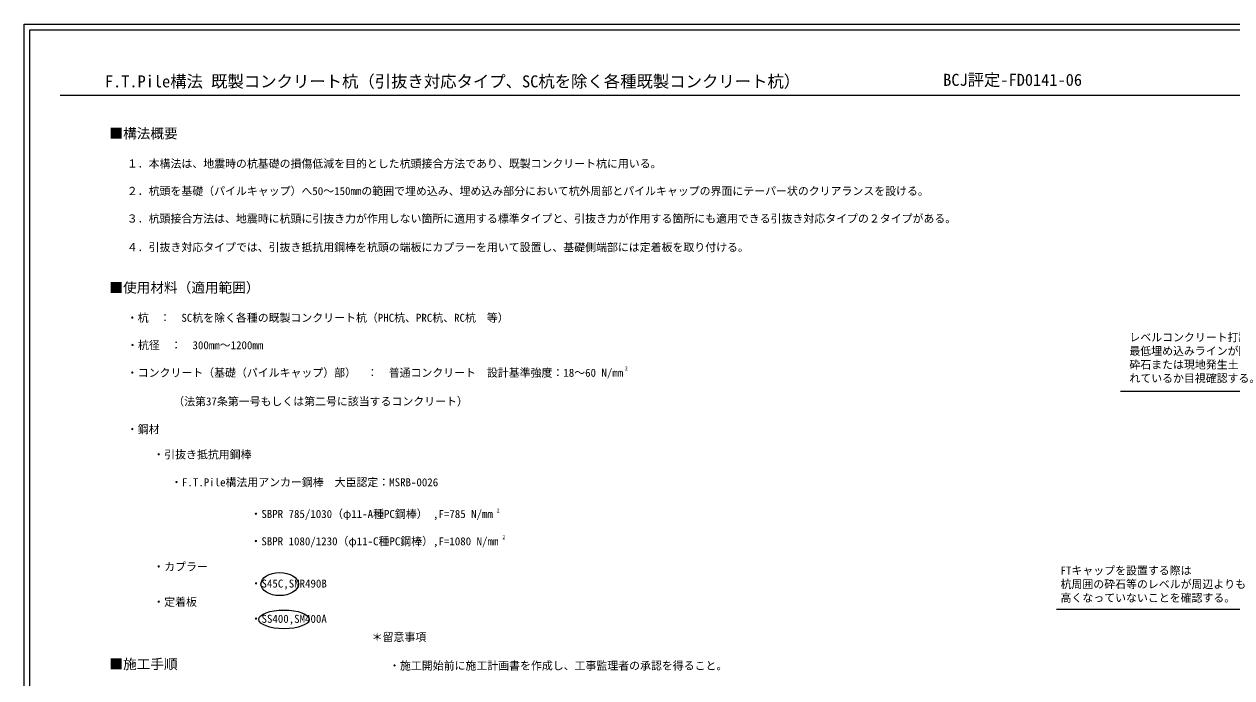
# Model space of a CAD drawing. Units: millimetres on the paper. Extents: x -201 to 201, y -142 to 138.
# Drawn here: x -201 to 12.6, y 22.2 to 137.8 of the extents above; entities that cross this region are included whole.
import ezdxf
from ezdxf.enums import TextEntityAlignment as Align

# ---------------------------------------------------------------- set-up
doc = ezdxf.new("R2010")
doc.units = ezdxf.units.MM
for name, color, linetype in [('0-0_A02', 7, 'Continuous'), ('0-5_A01', 7, 'Continuous'), ('0-9_0', 7, 'Continuous'), ('0-A_C007', 7, 'Continuous'), ('0-D_A62', 7, 'Continuous')]:
    doc.layers.add(name, color=color, linetype=linetype)
doc.styles.add('ＭＳ ゴシック', font='')
doc.styles.get('ＭＳ ゴシック').set_extended_font_data('MS Gothic')

msp = doc.modelspace()

# ---------------------------------------------------------------- linework, layer by layer
at = {"layer": '0-5_A01'}
msp.add_line((-194.648, 125.244), (191.338, 125.244), dxfattribs=at)
at = {"layer": '0-9_0'}
for points in [[(-201, -141.225), (-201, 137.775), (201, 137.775), (201, -141.225)], [(-200, -140.225), (-200, 136.775), (200, 136.775), (200, -140.225)]]:
    msp.add_lwpolyline(points, close=True, dxfattribs=at)
at = {"layer": '0-A_C007'}
msp.add_line((30.608, 72.857), (-7.102, 72.857), dxfattribs=at)
msp.add_lwpolyline([(-18.399, 34.389), (19.327, 34.389), (40.34, 58.085)], dxfattribs=at)
at = {"layer": '0-D_A62'}
for centre, major_axis, ratio in [((-155.803, 38.813), (3.311, 0), 0.61503), ((-155.039, 32.577), (4.457, 0), 0.371215)]:
    msp.add_ellipse(centre, major_axis=major_axis, ratio=ratio, dxfattribs=at)

# ---------------------------------------------------------------- texts
at = {"layer": '0-0_A02', "style": 'ＭＳ ゴシック'}
for s, height, p in [('F.T.Pile構法 既製コンクリート杭（引抜き対応タイプ、SC杭を除く各種既製コンクリート杭）', 2.122, (-186.719, 125.966)), ('BCJ評定-FD0141-06', 2.122, (-38.457, 126.24)), ('■構法概要', 1.769, (-185.915, 117.049)), ('１．本構法は、地震時の杭基礎の損傷低減を目的とした杭頭接合方法であり、既製コンクリート杭に用いる。', 1.415, (-182.841, 111.99)), ('２．杭頭を基礎（パイルキャップ）へ50～150mmの範囲で埋め込み、埋め込み部分において杭外周部とパイルキャップの界面にテーパー状のクリアランスを設ける。', 1.415, (-182.841, 107.143)), ('３．杭頭接合方法は、地震時に杭頭に引抜き力が作用しない箇所に適用する標準タイプと、引抜き力が作用する箇所にも適用できる引抜き対応タイプの２タイプがある。', 1.415, (-182.841, 102.276)), ('４．引抜き対応タイプでは、引抜き抵抗用鋼棒を杭頭の端板にカプラーを用いて設置し、基礎側端部には定着板を取り付ける。', 1.415, (-182.841, 97.211)), ('■使用材料（適用範囲）', 1.769, (-185.915, 89.804)), ('・杭\u3000：\u3000SC杭を除く各種の既製コンクリート杭（PHC杭、PRC杭、RC杭\u3000等）', 1.415, (-182.841, 84.745)), ('レベルコンクリート打設前に', 1.415, (-5.522, 81.288)), ('・杭径\u3000：\u3000300mm～1200mm', 1.415, (-182.807, 79.898)), ('最低埋め込みラインが隠れるまで', 1.415, (-5.522, 78.875)), ('・コンクリート（基礎（パイルキャップ）部）\u3000：\u3000普通コンクリート\u3000設計基準強度：18～60 N/mm', 1.415, (-182.841, 75.031)), ('2', 0.708, (-94.788, 76.368)), ('砕石または現地発生土に埋め込ま', 1.415, (-5.522, 76.463)), ('れているか目視確認する。', 1.415, (-5.522, 74.05)), ('（法第37条第一号もしくは第二号に該当するコンクリート）', 1.415, (-174.632, 69.966)), ('・鋼材', 1.415, (-182.841, 65.041)), ('・引抜き抵抗用鋼棒', 1.415, (-178.161, 60.58)), ('・F.T.Pile構法用アンカー鋼棒\u3000大臣認定：MSRB-0026', 1.415, (-175.015, 55.676)), ('・SBPR 785/1030（φ11-A種PC鋼棒） ,F=785 N/mm', 1.415, (-160.977, 50.075)), ('2', 0.708, (-117.439, 51.24)), ('・SBPR 1080/1230（φ11-C種PC鋼棒）,F=1080 N/mm', 1.415, (-160.977, 45.245)), ('2', 0.708, (-116.448, 46.534)), ('・カプラー', 1.415, (-178.162, 40.757)), ('・カプラー', 1.415, (-178.162, 40.757)), ('FTキャップを設置する際は', 1.415, (-17.696, 40.07)), ('・S45C,SNR490B', 1.415, (-160.951, 37.774)), ('・S45C,SNR490B', 1.415, (-160.951, 37.774)), ('杭周囲の砕石等のレベルが周辺よりも', 1.415, (-17.696, 37.658)), ('・定着板', 1.415, (-178.162, 34.527)), ('高くなっていないことを確認する。', 1.415, (-17.696, 35.245)), ('・SS400,SM400A', 1.415, (-160.951, 31.543)), ('＊留意事項', 1.415, (-139.533, 28.32)), ('■施工手順', 1.769, (-185.915, 23.259)), ('・施工開始前に施工計画書を作成し、工事監理者の承認を得ること。', 1.415, (-136.459, 23.262))]:
    msp.add_text(s, height=height, dxfattribs=at).set_placement(p, align=Align.BOTTOM_LEFT)

doc.saveas('drawing.dxf')
